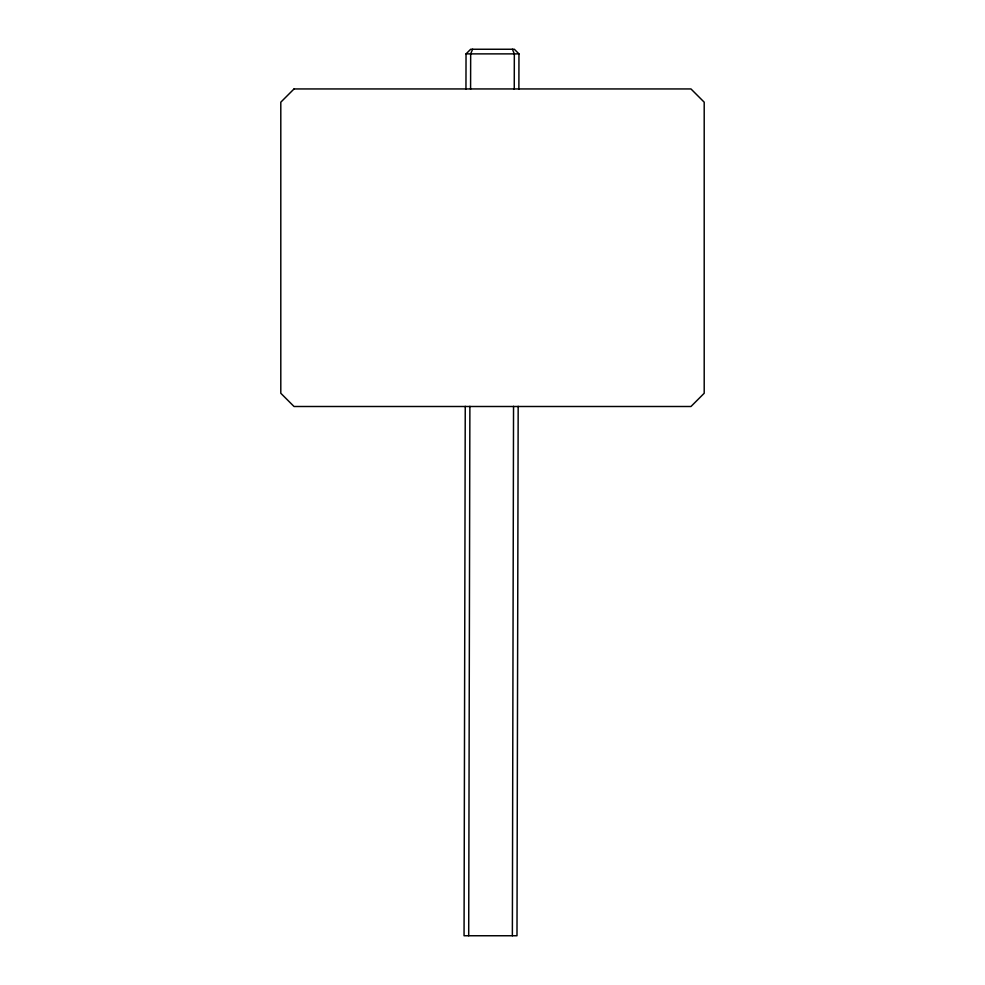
<?xml version="1.0" encoding="UTF-8"?>
<svg xmlns="http://www.w3.org/2000/svg" width="985" height="985" viewBox="0 0 985 985"><rect width="100%" height="100%" fill="white"/><g stroke="black" fill="none" stroke-linecap="round" stroke-linejoin="round"><path stroke-width="1.48" d="M465.252 406.325L464.058 935.75L516.99 935.75L518.172 406.325M465.954 89.278L466.04 53.879L470.682 49.25L514.342 49.25L518.96 53.879L518.886 89.278M468.7 935.75L469.882 406.325M470.584 89.278L470.67 53.879L472.603 49.25M512.36 935.75L513.542 406.325M514.256 89.278L514.33 53.879L512.422 49.25M466.04 53.879L518.96 53.879M294.035 88.945L280.799 102.181L280.799 393.261L294.035 406.497L690.965 406.497L704.201 393.261L704.201 102.181L690.965 88.945L294.035 88.945"/></g></svg>
